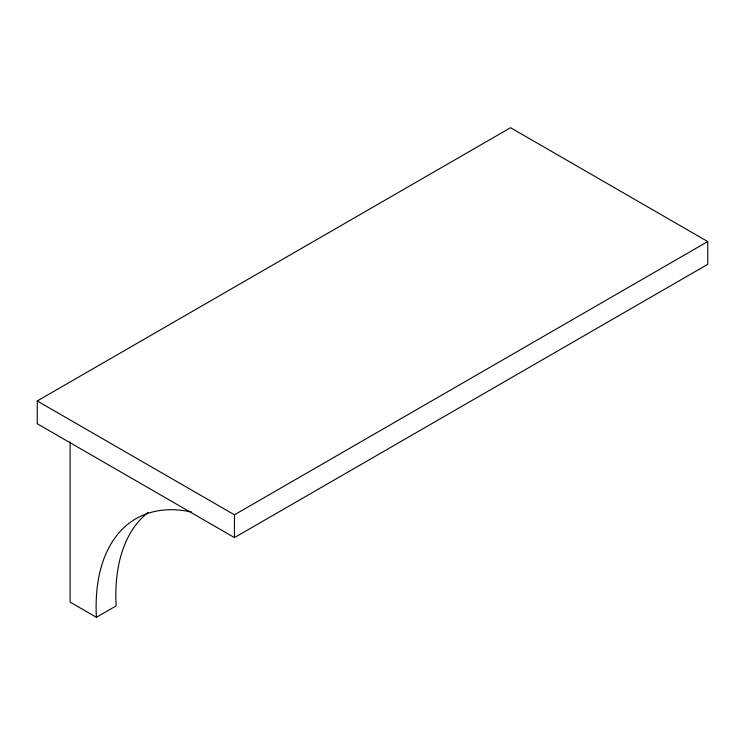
<?xml version="1.0" encoding="UTF-8"?>
<svg xmlns="http://www.w3.org/2000/svg" width="745" height="745" viewBox="0 0 745 745"><rect width="100%" height="100%" fill="white"/><g stroke="black" fill="none" stroke-linecap="round" stroke-linejoin="round"><path stroke-width="1.12" d="M37.25 400.959L510.549 127.712L707.75 241.566L707.75 264.335L234.452 537.592L37.25 423.737L37.25 400.959L234.452 514.814L707.75 241.566M70.114 441.906L70.114 602.109L96.412 617.288L116.136 605.909A192.182 110.958 60 0 1 148.162 512.383M234.452 514.814L234.452 537.592M96.412 617.288A192.182 110.958 60 0 1 191.716 512.029"/></g></svg>
